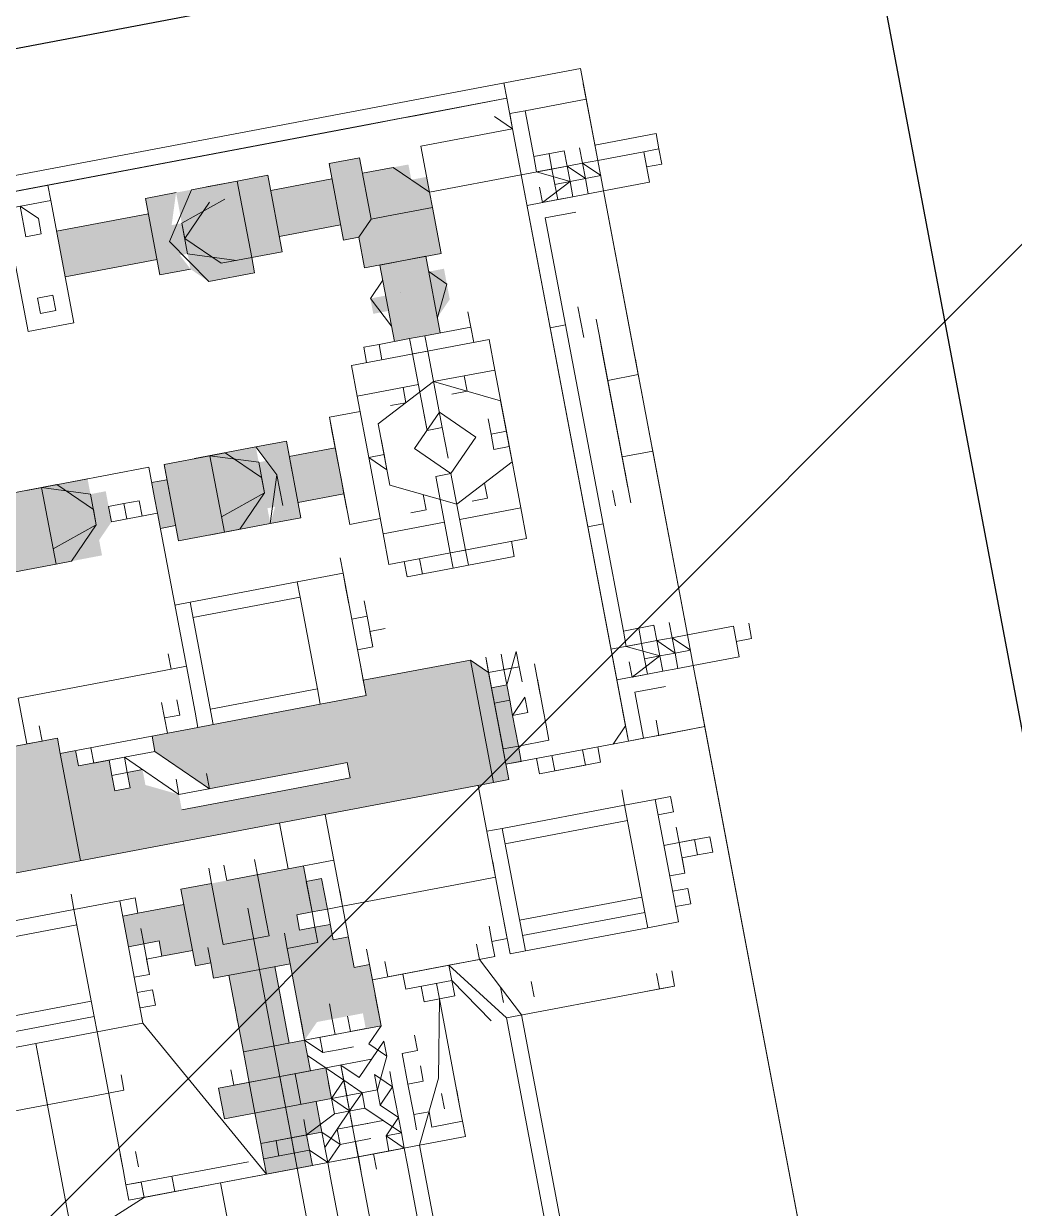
# Model space of a CAD drawing. Extents: x 407440 to 411585, y 6041728 to 6045069.
# Drawn here: x 408211.885 to 408215.538, y 6044206.887 to 6044211.252 of the extents above; entities that cross this region are included whole.
import ezdxf

# ---------------------------------------------------------------- set-up
doc = ezdxf.new("R2010")
doc.units = 0
doc.header["$LTSCALE"] = 5
doc.linetypes.add('foc-TIELINE', pattern=[1.875, 1.25, -0.625])
doc.layers.add('P-PROPOSED-EXISTING-H', color=59, linetype='Continuous')
doc.layers.add('T-TIE', color=201, linetype='foc-TIELINE')

# ---------------------------------------------------------------- blocks, each defined once
blk = doc.blocks.new('P-RIG-877')
at = {"layer": 'T-TIE', "linetype": 'ByBlock', "lineweight": 25}
blk.add_lwpolyline([(3.22609, -24.38507), (3.34089, -24.38507), (3.34089, -27.18637), (4.62673, -27.18637), (4.62673, -27.30118), (3.34089, -27.30118), (3.34089, -32.90377), (4.19047, -32.90377), (4.19047, -33.01858), (5.02856, -33.32856), (5.01708, -33.32856), (5.02856, -33.32856)], dxfattribs=at)
at = {"layer": 'T-TIE', "linetype": 'ByBlock', "lineweight": 18}
for points in [[(3.49014, -27.53079), (3.49014, -27.48487), (3.50162, -27.48487), (3.50162, -27.49635)], [(3.5131, -27.48487), (3.50162, -27.48487)], [(3.5131, -27.48487), (3.5131, -27.49635), (3.5131, -27.48487)], [(3.86901, -27.48487), (3.85753, -27.48487)], [(3.86901, -27.48487), (3.86901, -27.49635), (3.86901, -27.48487)], [(3.49014, -27.54227), (3.50162, -27.54227), (3.50162, -27.55375), (3.50162, -27.57671), (3.5131, -27.55375), (3.52458, -27.55375), (3.5131, -27.55375), (3.52458, -27.55375), (3.52458, -27.54227), (3.52458, -27.53079), (3.52458, -27.49635), (3.50162, -27.49635), (3.50162, -27.53079), (3.50162, -27.54227), (3.5131, -27.53079), (3.5131, -27.54227), (3.52458, -27.54227)], [(3.84604, -27.54227), (3.85753, -27.54227), (3.85753, -27.55375), (3.85753, -27.57671), (3.86901, -27.55375), (3.88049, -27.55375), (3.86901, -27.55375), (3.88049, -27.55375), (3.88049, -27.54227), (3.88049, -27.53079), (3.88049, -27.49635), (3.85753, -27.49635), (3.85753, -27.53079), (3.85753, -27.54227), (3.86901, -27.53079), (3.86901, -27.54227), (3.88049, -27.54227)], [(3.54755, -30.4469), (3.4557, -30.4469), (3.4557, -30.37801), (3.4557, -30.38949), (3.4557, -30.43542), (3.43274, -30.43542), (3.43274, -27.53079), (3.50162, -27.53079), (3.4557, -27.53079), (3.44422, -27.53079)], [(3.43274, -27.53079), (3.43274, -30.43542), (3.4557, -30.43542), (3.4557, -30.38949), (3.44422, -30.38949)], [(3.4557, -27.53079), (3.4557, -27.57671), (3.4557, -27.58819), (3.46718, -27.58819), (3.92641, -27.58819), (3.92641, -27.68004), (3.92641, -27.58819), (3.91493, -27.58819), (3.92641, -27.58819), (3.92641, -27.57671)], [(3.52458, -27.53079), (3.50162, -27.53079), (3.52458, -27.53079)], [(3.65087, -27.53079), (3.66235, -27.53079), (3.52458, -27.53079), (3.85753, -27.53079), (3.71976, -27.53079), (3.70828, -27.53079), (3.67383, -27.53079)], [(3.66235, -27.55375), (3.66235, -27.53079), (3.66235, -27.55375)], [(3.66235, -27.53079), (3.67383, -27.53079), (3.66235, -27.53079)], [(3.88049, -27.53079), (3.85753, -27.53079), (3.88049, -27.53079)], [(4.6497, -30.43542), (4.6497, -27.53079), (3.88049, -27.53079), (3.94937, -27.53079), (4.6497, -27.53079), (4.6497, -28.20815), (4.54637, -28.20815), (4.54637, -28.2426), (4.54637, -28.69034), (4.6497, -28.69034), (4.6497, -28.2426), (4.6497, -28.20815)], [(3.89197, -27.53079), (4.6497, -27.53079), (4.6497, -30.43542), (4.02974, -30.43542)], [(3.92641, -27.56523), (3.92641, -27.53079), (3.91493, -27.53079)], [(3.92641, -27.53079), (3.92641, -27.58819)], [(3.5131, -27.57671), (3.52458, -27.57671), (3.5131, -27.57671), (3.52458, -27.57671), (3.52458, -27.55375), (3.52458, -27.57671), (3.5131, -27.55375), (3.50162, -27.55375), (3.5131, -27.54227), (3.5131, -27.55375), (3.5131, -27.56523), (3.52458, -27.56523), (3.52458, -27.55375), (3.5131, -27.55375), (3.50162, -27.55375), (3.50162, -27.56523)], [(3.50162, -27.54227), (3.50162, -27.55375)], [(3.5131, -27.54227), (3.5131, -27.55375)], [(3.86901, -27.57671), (3.88049, -27.57671), (3.86901, -27.57671), (3.88049, -27.57671), (3.88049, -27.55375), (3.88049, -27.57671), (3.86901, -27.55375), (3.85753, -27.55375), (3.86901, -27.54227), (3.86901, -27.55375), (3.86901, -27.56523), (3.88049, -27.56523), (3.85753, -27.56523), (3.85753, -27.55375), (3.84604, -27.55375), (3.85753, -27.55375)], [(3.86901, -27.56523), (3.85753, -27.56523), (3.84604, -27.56523), (3.85753, -27.56523), (3.84604, -27.56523), (3.85753, -27.56523), (3.85753, -27.55375), (3.85753, -27.54227), (3.86901, -27.54227), (3.86901, -27.55375), (3.88049, -27.55375), (3.88049, -27.56523)], [(3.86901, -27.54227), (3.85753, -27.54227)], [(3.50162, -27.55375), (3.50162, -27.56523)], [(3.76568, -27.58819), (3.76568, -27.57671), (3.61643, -27.57671), (3.53606, -27.57671), (3.53606, -27.55375)], [(3.62791, -27.55375), (3.63939, -27.55375), (3.62791, -27.55375), (3.61643, -27.55375)], [(3.7542, -27.55375), (3.62791, -27.55375), (3.74272, -27.55375), (3.63939, -27.55375), (3.74272, -27.55375), (3.73124, -27.55375), (3.74272, -27.55375), (3.73124, -27.55375), (3.74272, -27.55375)], [(3.62791, -27.55375), (3.74272, -27.55375), (3.62791, -27.55375)], [(3.67383, -27.55375), (3.66235, -27.55375), (3.65087, -27.55375)], [(3.91493, -27.56523), (3.92641, -27.56523), (3.92641, -27.57671), (3.89197, -27.57671), (3.89197, -27.55375)], [(4.01826, -27.55375), (4.00677, -27.55375)], [(3.50162, -27.56523), (3.49014, -27.56523)], [(3.50162, -27.56523), (3.49014, -27.56523)], [(3.50162, -27.56523), (3.49014, -27.56523)], [(3.50162, -27.58819), (3.50162, -27.56523), (3.52458, -27.56523), (3.52458, -27.58819)], [(3.5131, -27.56523), (3.50162, -27.56523)], [(3.52458, -27.56523), (3.50162, -27.56523)], [(3.52458, -27.56523), (3.5131, -27.56523)], [(3.62791, -27.56523), (3.61643, -27.56523), (3.60495, -27.56523)], [(3.7542, -27.56523), (3.74272, -27.56523)], [(3.85753, -27.58819), (3.85753, -27.56523), (3.88049, -27.56523), (3.88049, -27.58819)], [(3.88049, -27.56523), (3.85753, -27.56523), (3.88049, -27.56523)], [(4.0527, -27.80633), (4.0527, -27.81781), (4.00677, -27.81781), (4.00677, -27.71448), (4.00677, -27.703), (4.0527, -27.703), (4.06418, -27.703), (4.06418, -27.69152), (4.06418, -27.59968), (4.0527, -27.59968), (3.97233, -27.59968), (3.97233, -27.57671), (3.97233, -27.56523)], [(4.06418, -27.59968), (4.06418, -27.57671), (3.97233, -27.57671), (3.97233, -27.56523), (3.98381, -27.56523), (3.98381, -27.57671), (3.98381, -27.56523), (3.98381, -27.57671)], [(4.01826, -27.56523), (4.02974, -27.56523), (4.02974, -27.57671), (4.02974, -27.56523), (4.00677, -27.56523), (4.00677, -27.57671), (4.00677, -27.56523), (3.99529, -27.56523)], [(4.04122, -27.56523), (4.04122, -27.57671), (4.04122, -27.56523), (4.0527, -27.56523)], [(4.0527, -27.56523), (4.0527, -27.57671), (4.0527, -27.56523)], [(3.50162, -27.57671), (3.49014, -27.57671), (3.50162, -27.57671), (3.49014, -27.57671), (3.4557, -27.57671)], [(3.61643, -27.57671), (3.61643, -27.58819)], [(3.85753, -27.57671), (3.84604, -27.57671), (3.85753, -27.57671), (3.84604, -27.57671), (3.76568, -27.57671)], [(3.44422, -30.36653), (3.44422, -30.37801), (3.44422, -27.58819), (3.43274, -27.58819)], [(3.46718, -30.36653), (3.44422, -30.36653), (3.44422, -27.69152), (3.44422, -27.66856), (3.44422, -27.65708), (3.44422, -27.58819), (3.46718, -27.58819), (3.4557, -27.59968)], [(3.90345, -27.58819), (3.91493, -27.58819), (3.46718, -27.58819), (3.46718, -27.65708), (3.50162, -27.65708), (3.5131, -27.65708), (3.5131, -27.69152), (3.5131, -27.703), (3.46718, -27.703), (3.46718, -27.72596), (3.52458, -27.72596), (3.52458, -27.71448), (3.54755, -27.71448), (3.54755, -27.65708), (3.5131, -27.65708)], [(3.50162, -27.65708), (3.50162, -27.58819), (3.50162, -27.65708)], [(3.92641, -27.59968), (3.91493, -27.58819)], [(4.1101, -27.58819), (4.09862, -27.58819)], [(4.06418, -27.69152), (3.97233, -27.69152), (3.97233, -27.59968), (3.96085, -27.59968)], [(3.97233, -27.703), (3.97233, -27.69152), (3.97233, -27.59968)], [(3.98381, -27.69152), (3.98381, -27.59968)], [(4.04122, -27.69152), (4.04122, -27.59968)], [(4.0527, -27.69152), (4.0527, -27.59968)], [(3.93789, -27.65708), (3.92641, -27.65708), (3.93789, -27.65708), (3.93789, -27.61116), (3.92641, -27.61116), (3.93789, -27.61116)], [(4.06418, -28.0589), (4.55785, -28.0589), (4.55785, -27.71448), (4.1101, -27.71448), (4.1101, -27.61116), (4.1101, -27.71448), (4.06418, -27.74892), (4.06418, -27.72596)], [(3.92641, -27.6456), (3.93789, -27.6456), (3.93789, -27.62264), (3.92641, -27.62264)], [(3.63939, -27.63412), (3.61643, -27.63412), (3.61643, -27.73744), (3.63939, -27.73744)], [(3.63939, -27.68004), (3.63939, -27.63412), (3.68531, -27.63412), (3.74272, -27.63412), (3.74272, -27.68004)], [(3.70828, -27.63412), (3.66235, -27.63412)], [(3.68531, -27.63412), (3.68531, -27.63412)], [(3.74272, -27.73744), (3.76568, -27.73744), (3.76568, -27.63412), (3.74272, -27.63412)], [(3.60495, -27.69152), (3.60495, -27.68004), (3.60495, -27.6456), (3.59347, -27.6456)], [(3.60495, -27.6456), (3.61643, -27.6456), (3.60495, -27.6456)], [(3.68531, -27.6456), (3.67383, -27.6456)], [(3.76568, -27.72596), (3.77716, -27.72596), (3.77716, -27.69152), (3.77716, -27.68004), (3.77716, -27.6456)], [(3.76568, -27.6456), (3.77716, -27.6456), (3.76568, -27.6456)], [(3.86901, -27.6456), (3.89197, -27.6456), (3.90345, -27.6456), (3.91493, -27.6456), (3.91493, -27.66856), (3.92641, -27.66856), (3.92641, -27.68004), (3.86901, -27.68004), (3.91493, -27.68004), (3.86901, -27.68004), (3.91493, -27.68004), (3.86901, -27.68004), (3.91493, -27.68004), (3.86901, -27.68004), (3.91493, -27.68004), (3.86901, -27.68004), (3.85753, -27.68004), (3.85753, -27.65708), (3.85753, -27.66856), (3.84604, -27.66856)], [(3.85753, -27.6456), (3.88049, -27.6456)], [(3.50162, -27.65708), (3.47866, -27.68004), (3.47866, -27.703)], [(3.65087, -27.65708), (3.63939, -27.65708)], [(3.65087, -27.65708), (3.65087, -27.66856), (3.65087, -27.65708)], [(3.73124, -27.65708), (3.71976, -27.65708)], [(3.73124, -27.65708), (3.73124, -27.66856), (3.73124, -27.65708)], [(3.86901, -27.65708), (3.85753, -27.65708), (3.84604, -27.65708), (3.86901, -27.66856), (3.86901, -27.68004), (3.85753, -27.68004), (3.86901, -27.68004), (3.85753, -27.68004), (3.86901, -27.68004), (3.85753, -27.68004), (3.86901, -27.68004), (3.84604, -27.68004), (3.85753, -27.68004), (3.86901, -27.68004)], [(3.60495, -27.703), (3.54755, -27.703), (3.54755, -27.66856), (3.60495, -27.66856)], [(3.57051, -27.66856), (3.57051, -27.66856)], [(3.57051, -27.66856), (3.57051, -27.66856)], [(3.57051, -27.66856), (3.57051, -27.66856)], [(3.57051, -27.66856), (3.57051, -27.66856)], [(3.85753, -27.66856), (3.86901, -27.66856), (3.88049, -27.66856), (3.88049, -27.68004)], [(3.88049, -27.66856), (3.89197, -27.66856), (3.88049, -27.66856)], [(3.89197, -27.66856), (3.90345, -27.66856), (3.91493, -27.66856), (3.91493, -27.68004), (3.90345, -27.68004), (3.91493, -27.68004), (3.90345, -27.68004), (3.91493, -27.68004), (3.90345, -27.68004), (3.91493, -27.68004), (3.90345, -27.68004), (3.91493, -27.68004)], [(3.91493, -27.66856), (3.90345, -27.66856)], [(3.91493, -27.66856), (3.90345, -27.66856)], [(3.61643, -27.72596), (3.60495, -27.72596), (3.60495, -27.71448), (3.60495, -27.69152), (3.61643, -27.69152), (3.61643, -27.68004), (3.60495, -27.68004)], [(3.76568, -27.68004), (3.76568, -27.69152), (3.76568, -27.68004)], [(3.76568, -27.69152), (3.77716, -27.69152), (3.77716, -27.68004), (3.76568, -27.68004)], [(3.57051, -27.69152), (3.57051, -27.69152)], [(3.57051, -27.69152), (3.57051, -27.69152)], [(3.74272, -27.69152), (3.74272, -27.73744), (3.68531, -27.73744), (3.63939, -27.73744), (3.63939, -27.69152)], [(3.67383, -27.69152), (3.66235, -27.69152)], [(3.84604, -27.69152), (3.84604, -27.77189), (3.85753, -27.77189), (3.76568, -27.77189), (3.77716, -27.77189), (3.78864, -27.77189), (3.77716, -27.77189)], [(3.93789, -27.69152), (3.93789, -28.47221)], [(4.09862, -27.69152), (4.08714, -27.69152)], [(3.52458, -27.71448), (3.5131, -27.703)], [(3.59347, -27.703), (3.57051, -27.71448), (3.55903, -27.703)], [(3.65087, -27.703), (3.63939, -27.703)], [(3.65087, -27.703), (3.65087, -27.71448), (3.65087, -27.703)], [(3.73124, -27.703), (3.71976, -27.703)], [(3.73124, -27.703), (3.73124, -27.71448), (3.73124, -27.703)], [(3.93789, -27.703), (4.00677, -27.703), (3.99529, -27.703)], [(4.04122, -27.703), (4.0527, -27.703), (4.0527, -27.71448), (4.06418, -27.71448), (4.06418, -27.80633), (4.0527, -27.80633), (4.09862, -27.80633), (4.09862, -27.86373), (4.04122, -27.86373), (4.02974, -27.86373), (4.02974, -27.84077), (4.01826, -27.84077), (4.00677, -27.84077), (4.01826, -27.84077), (4.01826, -27.82929), (4.01826, -27.84077), (4.01826, -27.85225), (4.00677, -27.85225), (4.00677, -27.84077), (3.97233, -27.84077)], [(4.1101, -28.0589), (4.06418, -28.0589), (4.55785, -28.0589), (4.56933, -28.0589), (4.56933, -27.71448), (4.55785, -27.71448), (4.55785, -27.703), (4.1101, -27.703), (4.06418, -27.72596), (4.0527, -27.72596)], [(3.60495, -27.71448), (3.61643, -27.71448)], [(3.76568, -27.71448), (3.77716, -27.71448)], [(4.09862, -27.71448), (4.08714, -27.71448)], [(4.1101, -27.71448), (4.1101, -27.71448)], [(3.47866, -27.72596), (3.47866, -27.77189)], [(3.5131, -27.72596), (3.5131, -27.77189)], [(3.68531, -27.72596), (3.67383, -27.72596)], [(4.1101, -27.72596), (4.07566, -27.74892), (4.07566, -27.78337), (4.06418, -27.78337)], [(3.70828, -27.79485), (3.70828, -27.76041), (3.6968, -27.76041), (3.68531, -27.76041), (3.66235, -27.76041), (3.65087, -27.76041), (3.73124, -27.76041), (3.73124, -27.73744)], [(3.66235, -27.76041), (3.65087, -27.76041), (3.65087, -27.73744)], [(3.8116, -27.74892), (3.8116, -27.76041), (3.8116, -27.74892)], [(4.06418, -27.74892), (4.07566, -27.74892), (4.06418, -27.74892), (4.06418, -27.79485), (4.0527, -27.79485)], [(4.16751, -27.79485), (4.16751, -27.78337), (4.17899, -27.78337), (4.17899, -27.76041), (4.19047, -27.76041), (4.17899, -27.76041), (4.16751, -27.76041), (4.08714, -27.76041), (4.07566, -27.76041), (4.08714, -27.76041), (4.08714, -27.74892), (4.07566, -27.74892)], [(3.70828, -27.76041), (3.71976, -27.76041), (3.70828, -27.76041), (3.6968, -27.76041), (3.68531, -27.76041), (3.67383, -27.76041), (3.67383, -27.79485)], [(3.80012, -27.76041), (3.82308, -27.76041), (3.80012, -27.76041)], [(4.07566, -27.77189), (4.08714, -27.77189), (4.08714, -27.76041), (4.14454, -27.77189), (4.19047, -27.79485), (4.19047, -27.76041)], [(4.08714, -27.76041), (4.16751, -27.76041), (4.08714, -27.76041)], [(4.16751, -27.76041), (4.15602, -27.76041)], [(4.16751, -27.76041), (4.15602, -27.76041)], [(4.16751, -27.76041), (4.15602, -27.76041)], [(4.16751, -27.76041), (4.17899, -27.76041)], [(4.19047, -27.76041), (4.17899, -27.76041), (4.19047, -27.76041)], [(3.8116, -27.89817), (3.84604, -27.89817), (3.85753, -27.89817), (3.85753, -27.88669), (3.85753, -27.80633), (3.84604, -27.80633), (3.77716, -27.80633), (3.76568, -27.80633), (3.76568, -27.77189), (3.7542, -27.77189)], [(3.84604, -27.77189), (3.83456, -27.77189), (3.84604, -27.77189), (3.85753, -27.77189), (3.85753, -27.80633), (3.85753, -27.88669), (3.76568, -27.88669), (3.76568, -27.80633)], [(4.16751, -27.77189), (4.15602, -27.77189)], [(4.17899, -27.79485), (4.16751, -27.79485), (4.14454, -27.79485), (4.12158, -27.79485), (4.12158, -27.78337), (4.1101, -27.78337)], [(4.14454, -27.78337), (4.13306, -27.78337)], [(4.14454, -27.79485), (4.14454, -27.78337), (4.14454, -27.79485)], [(3.46718, -27.81781), (3.46718, -27.79485), (3.46718, -27.82929), (3.50162, -27.85225), (3.53606, -27.82929), (3.53606, -27.79485), (3.52458, -27.79485), (3.52458, -27.81781), (3.50162, -27.84077)], [(3.68531, -27.79485), (3.66235, -27.79485), (3.66235, -27.81781), (3.66235, -27.79485), (3.71976, -27.79485), (3.66235, -27.79485), (3.71976, -27.79485), (3.71976, -27.81781)], [(3.88049, -27.9441), (3.88049, -27.95558), (3.86901, -27.95558), (3.90345, -27.92114), (3.90345, -27.81781), (3.90345, -27.80633), (3.90345, -27.79485)], [(3.91493, -27.92114), (3.91493, -27.81781), (3.91493, -27.80633), (3.91493, -27.79485), (3.90345, -27.79485), (3.91493, -27.79485)], [(4.53489, -27.9441), (4.19047, -27.9441), (4.19047, -27.79485), (4.52341, -27.79485), (4.52341, -27.85225), (4.52341, -27.81781), (4.53489, -27.81781), (4.58081, -27.80633)], [(3.47866, -27.80633), (3.49014, -27.84077), (3.5131, -27.84077), (3.52458, -27.80633)], [(3.66235, -27.86373), (3.66235, -27.81781), (3.68531, -27.80633), (3.70828, -27.80633)], [(3.71976, -27.86373), (3.71976, -27.81781), (3.68531, -27.80633)], [(3.77716, -27.88669), (3.77716, -27.80633), (3.77716, -27.88669)], [(3.84604, -27.88669), (3.84604, -27.80633)], [(4.07566, -27.80633), (4.08714, -27.80633), (4.09862, -27.80633), (4.09862, -27.86373), (4.09862, -27.84077), (4.09862, -27.81781)], [(4.1101, -27.81781), (4.09862, -27.80633), (4.1101, -27.81781)], [(4.1101, -27.81781), (4.09862, -27.80633), (4.1101, -27.81781)], [(4.15602, -27.82929), (4.14454, -27.82929), (4.13306, -27.84077), (4.14454, -27.85225), (4.13306, -27.85225), (4.14454, -27.85225), (4.12158, -27.85225), (4.12158, -27.93262), (4.14454, -27.93262), (4.14454, -27.85225), (4.14454, -27.81781), (4.12158, -27.80633), (4.1101, -27.80633), (4.13306, -27.82929), (4.12158, -27.84077), (4.13306, -27.84077), (4.14454, -27.84077), (4.13306, -27.84077), (4.1101, -27.86373), (4.12158, -27.86373), (4.12158, -27.92114), (4.1101, -27.92114)], [(4.15602, -27.81781), (4.14454, -27.80633), (4.13306, -27.81781), (4.15602, -27.81781), (4.16751, -27.80633), (4.15602, -27.80633), (4.14454, -27.80633), (4.13306, -27.80633)], [(4.16751, -27.87521), (4.15602, -27.85225), (4.14454, -27.85225), (4.15602, -27.85225), (4.15602, -27.82929), (4.17899, -27.80633), (4.19047, -27.80633), (4.20195, -27.80633)], [(4.17899, -27.80633), (4.19047, -27.80633), (4.19047, -27.81781), (4.17899, -27.81781), (4.19047, -27.80633), (4.20195, -27.80633), (4.25935, -27.80633)], [(4.20195, -27.86373), (4.19047, -27.86373), (4.19047, -27.80633)], [(3.47866, -27.81781), (3.50162, -27.84077), (3.49014, -27.84077)], [(3.68531, -27.88669), (3.66235, -27.88669), (3.66235, -27.85225), (3.66235, -27.84077), (3.68531, -27.81781), (3.6968, -27.81781), (3.71976, -27.84077), (3.71976, -27.85225), (3.66235, -27.85225), (3.67383, -27.81781), (3.6968, -27.81781), (3.70828, -27.85225)], [(3.97233, -27.81781), (3.97233, -27.85225), (3.93789, -27.85225)], [(3.93789, -27.81781), (4.00677, -27.81781), (4.00677, -27.82929), (3.99529, -27.82929)], [(4.02974, -27.82929), (4.02974, -27.81781), (4.02974, -27.82929), (4.00677, -27.82929), (4.00677, -27.81781), (3.99529, -27.81781), (4.00677, -27.81781)], [(4.12158, -27.85225), (4.12158, -27.81781)], [(4.19047, -27.81781), (4.19047, -27.84077), (4.19047, -27.86373), (4.17899, -27.87521), (4.16751, -27.87521), (4.16751, -27.90966), (4.17899, -27.90966)], [(4.16751, -27.81781), (4.16751, -27.85225), (4.17899, -27.85225), (4.17899, -27.84077), (4.17899, -27.82929)], [(3.98381, -27.82929), (4.00677, -27.82929), (4.00677, -27.84077), (3.98381, -27.84077), (4.00677, -27.84077)], [(3.98381, -27.84077), (3.98381, -27.82929), (3.98381, -27.84077)], [(4.09862, -27.82929), (4.08714, -27.82929)], [(4.1101, -27.82929), (4.1101, -27.84077), (4.1101, -27.85225), (4.09862, -27.85225)], [(4.1101, -27.82929), (4.1101, -27.82929)], [(4.59229, -27.84077), (4.12158, -27.84077), (4.16751, -27.84077), (4.16751, -27.82929)], [(4.19047, -27.82929), (4.20195, -27.82929)], [(3.46718, -27.84077), (3.46718, -27.86373), (3.52458, -27.86373), (3.52458, -27.84077)], [(4.08714, -27.84077), (4.09862, -27.84077), (4.08714, -27.84077), (4.07566, -27.84077)], [(4.14454, -27.84077), (4.13306, -27.84077), (4.1101, -27.86373), (4.09862, -27.86373), (4.08714, -27.86373)], [(4.17899, -27.86373), (4.19047, -27.86373), (4.17899, -27.86373), (4.15602, -27.84077)], [(4.19047, -27.84077), (4.20195, -27.84077), (4.19047, -27.84077), (4.17899, -27.84077)], [(3.66235, -27.85225), (3.66235, -27.88669), (3.71976, -27.88669), (3.71976, -27.85225)], [(3.96085, -27.89817), (3.97233, -27.89817), (3.97233, -27.85225)], [(4.04122, -27.90966), (4.09862, -27.90966), (4.09862, -27.86373), (4.12158, -27.86373), (4.1101, -27.86373), (4.09862, -27.86373), (4.1101, -27.85225)], [(4.16751, -27.86373), (4.17899, -27.86373), (4.19047, -27.86373), (4.17899, -27.85225), (4.16751, -27.86373), (4.17899, -27.86373), (4.19047, -27.86373), (4.20195, -27.86373), (4.25935, -27.86373)], [(3.47866, -27.93262), (3.47866, -27.86373)], [(3.5131, -27.93262), (3.5131, -27.86373)], [(4.02974, -27.86373), (4.01826, -27.86373)], [(4.09862, -27.86373), (4.08714, -27.86373), (4.07566, -27.86373)], [(4.14454, -27.86373), (4.16751, -27.86373), (4.16751, -27.90966), (4.14454, -27.90966), (4.12158, -27.90966), (4.09862, -27.90966)], [(4.1101, -27.86373), (4.1101, -27.86373)], [(3.96085, -27.87521), (3.97233, -27.87521), (4.00677, -27.87521), (4.01826, -27.87521), (4.01826, -27.90966), (4.00677, -27.90966), (3.97233, -27.90966), (3.97233, -27.93262), (4.02974, -27.93262), (4.02974, -27.92114), (4.04122, -27.92114)], [(4.01826, -27.87521), (4.00677, -27.87521)], [(4.04122, -27.87521), (4.09862, -27.87521)], [(4.07566, -27.87521), (4.06418, -27.87521)], [(4.14454, -27.87521), (4.12158, -27.87521)], [(4.16751, -27.90966), (4.16751, -27.87521), (4.15602, -27.87521)], [(4.17899, -27.87521), (4.17899, -27.87521)], [(3.66235, -27.88669), (3.71976, -27.88669), (3.66235, -27.88669)], [(3.67383, -27.89817), (3.67383, -27.88669)], [(3.70828, -27.89817), (3.70828, -27.88669)], [(3.76568, -27.89817), (3.76568, -27.88669)], [(4.15602, -27.88669), (3.99529, -27.88669)], [(4.59229, -27.88669), (4.12158, -27.88669)], [(4.16751, -27.88669), (4.17899, -27.88669)], [(3.8116, -27.90966), (3.8116, -27.89817), (3.6968, -27.89817), (3.68531, -27.89817), (3.66235, -27.89817), (3.66235, -27.95558)], [(3.6968, -27.89817), (3.6968, -27.93262), (3.68531, -27.93262)], [(3.85753, -27.89817), (3.85753, -28.0015), (3.84604, -28.0015), (3.84604, -28.34592), (3.85753, -28.34592), (3.85753, -28.39185), (3.84604, -28.39185), (3.84604, -28.47221)], [(3.85753, -27.99002), (3.86901, -27.99002), (3.86901, -27.95558), (3.88049, -27.95558), (3.88049, -27.96706), (3.86901, -27.96706), (3.88049, -27.96706), (3.89197, -27.96706), (3.89197, -27.95558), (3.88049, -27.95558), (3.86901, -27.95558), (3.86901, -27.93262), (3.90345, -27.89817), (3.89197, -27.89817)], [(4.16751, -27.89817), (4.17899, -27.89817)], [(3.6968, -27.92114), (3.68531, -27.92114), (3.68531, -27.90966), (3.6968, -27.90966)], [(3.84604, -28.01298), (3.84604, -28.02446), (3.8116, -28.02446), (3.8116, -27.90966), (3.80012, -27.90966)], [(3.85753, -27.92114), (3.84604, -27.92114), (3.83456, -27.92114), (3.84604, -27.92114), (3.84604, -27.90966), (3.83456, -27.90966)], [(3.96085, -27.90966), (3.97233, -27.90966), (3.97233, -27.93262)], [(4.07566, -27.90966), (4.06418, -27.90966)], [(4.17899, -27.92114), (4.17899, -28.01298), (4.19047, -28.01298), (4.19047, -27.90966), (4.06418, -27.97854)], [(3.6968, -27.93262), (3.68531, -27.93262), (3.68531, -27.92114)], [(3.89197, -27.92114), (3.90345, -27.92114), (3.86901, -27.95558), (3.86901, -27.97854), (3.85753, -27.97854)], [(3.91493, -27.92114), (3.91493, -27.92114)], [(4.02974, -27.92114), (4.01826, -27.92114)], [(3.4557, -27.96706), (3.4557, -27.93262), (3.54755, -27.93262), (3.54755, -27.96706), (3.4557, -27.96706), (3.44422, -27.96706), (3.44422, -27.93262), (3.4557, -27.93262)], [(3.54755, -27.93262), (3.54755, -27.96706)], [(3.86901, -27.93262), (3.85753, -27.93262)], [(3.98381, -27.96706), (3.98381, -27.93262)], [(4.01826, -27.93262), (4.01826, -27.95558), (4.00677, -27.95558)], [(3.66235, -27.99002), (3.66235, -27.9441)], [(3.70828, -27.97854), (3.6968, -27.9441), (3.67383, -27.9441), (3.66235, -27.97854), (3.66235, -27.96706), (3.68531, -27.9441), (3.6968, -27.9441), (3.71976, -27.96706), (3.71976, -27.97854), (3.66235, -27.97854), (3.66235, -28.01298)], [(4.19047, -27.9441), (4.19047, -28.0015), (4.21343, -28.0589), (4.21343, -28.12779)], [(3.88049, -27.96706), (3.86901, -27.96706)], [(4.17899, -28.01298), (4.17899, -28.0015), (4.17899, -28.01298), (4.19047, -28.01298), (4.17899, -28.01298), (4.16751, -28.01298), (4.06418, -28.01298), (4.16751, -28.01298), (4.06418, -28.01298), (4.06418, -27.97854), (3.97233, -27.97854), (3.97233, -27.96706), (3.98381, -27.96706), (3.98381, -27.97854), (3.98381, -27.96706), (3.98381, -27.97854)], [(4.04122, -28.10483), (4.0527, -28.10483), (4.06418, -28.10483), (4.06418, -28.09335), (4.06418, -28.01298), (4.0527, -28.01298), (3.97233, -28.01298), (3.97233, -27.97854), (3.97233, -27.96706)], [(4.01826, -27.96706), (4.02974, -27.96706), (4.02974, -27.97854), (4.02974, -27.96706), (4.00677, -27.96706), (4.00677, -27.97854), (4.00677, -27.96706), (3.99529, -27.96706)], [(4.04122, -27.96706), (4.04122, -27.97854), (4.04122, -27.96706), (4.0527, -27.96706)], [(4.0527, -27.96706), (4.0527, -27.97854), (4.0527, -27.96706)], [(3.66235, -28.0589), (3.65087, -28.0589), (3.65087, -28.11631), (3.67383, -28.11631), (3.67383, -28.07039), (3.66235, -28.0589), (3.66235, -28.04742), (3.67383, -28.04742), (3.67383, -28.02446), (3.66235, -28.02446), (3.66235, -28.01298), (3.71976, -28.01298), (3.71976, -27.97854)], [(4.19047, -27.97854), (4.17899, -27.97854)], [(4.19047, -27.97854), (4.19047, -28.0015), (4.19047, -27.97854)], [(3.85753, -28.0015), (3.93789, -28.0015)], [(4.1101, -28.0015), (4.1101, -28.01298), (4.1101, -28.0015), (4.09862, -28.0015)], [(4.16751, -28.0015), (4.15602, -28.0015)], [(4.06418, -28.09335), (3.97233, -28.09335), (3.97233, -28.01298), (3.96085, -28.01298)], [(3.97233, -28.10483), (3.97233, -28.09335), (3.97233, -28.01298)], [(3.98381, -28.09335), (3.98381, -28.01298)], [(4.04122, -28.09335), (4.04122, -28.01298)], [(4.0527, -28.09335), (4.0527, -28.01298)], [(4.1101, -28.01298), (4.1101, -28.02446), (4.1101, -28.01298)], [(4.16751, -28.01298), (4.15602, -28.01298)], [(4.17899, -28.01298), (4.19047, -28.01298), (4.17899, -28.01298)]]:
    blk.add_lwpolyline(points, dxfattribs=at)
for points in [[(3.70828, -27.53079), (3.71976, -27.53079), (3.71976, -27.55375), (3.70828, -27.55375), (3.71976, -27.55375), (3.71976, -27.53079)], [(3.50162, -27.54227), (3.5131, -27.54227)], [(4.01826, -27.56523), (4.01826, -27.55375), (4.00677, -27.55375), (4.00677, -27.56523), (4.00677, -27.54227), (4.01826, -27.54227), (4.01826, -27.55375)], [(3.49014, -27.55375), (3.50162, -27.55375)], [(3.49014, -27.55375), (3.50162, -27.55375), (3.50162, -27.57671), (3.49014, -27.57671)], [(3.84604, -27.55375), (3.85753, -27.55375), (3.85753, -27.57671), (3.84604, -27.57671)], [(3.49014, -27.56523), (3.50162, -27.56523)], [(3.52458, -27.56523), (3.5131, -27.56523), (3.50162, -27.56523)], [(3.74272, -27.56523), (3.7542, -27.56523)], [(4.1101, -27.59968), (4.1101, -27.61116), (4.1101, -27.58819)], [(4.09862, -27.59968), (4.1101, -27.59968)], [(3.73124, -27.68004), (3.70828, -27.63412), (3.66235, -27.63412), (3.63939, -27.68004), (3.66235, -27.72596), (3.70828, -27.72596)], [(3.6968, -27.63412), (3.68531, -27.63412), (3.68531, -27.6456), (3.6968, -27.6456)], [(3.55903, -27.66856), (3.57051, -27.65708), (3.59347, -27.66856), (3.57051, -27.65708)], [(3.66235, -27.68004), (3.68531, -27.703), (3.70828, -27.68004), (3.68531, -27.65708)], [(3.88049, -27.65708), (3.89197, -27.66856), (3.89197, -27.65708)], [(3.90345, -27.66856), (3.91493, -27.66856)], [(3.67383, -27.68004), (3.61643, -27.68004), (3.61643, -27.69152), (3.67383, -27.69152)], [(3.67383, -27.68004), (3.6968, -27.68004)], [(3.76568, -27.68004), (3.77716, -27.68004), (3.76568, -27.68004), (3.70828, -27.68004), (3.70828, -27.69152), (3.76568, -27.69152), (3.77716, -27.69152), (3.76568, -27.69152)], [(3.93789, -27.69152), (3.93789, -27.68004), (3.85753, -27.68004), (3.84604, -27.69152)], [(4.04122, -27.71448), (4.0527, -27.71448)], [(3.68531, -27.73744), (3.6968, -27.72596), (3.68531, -27.72596)], [(3.80012, -27.76041), (3.80012, -27.77189), (3.80012, -27.76041), (3.78864, -27.76041)], [(3.82308, -27.76041), (3.82308, -27.77189), (3.82308, -27.76041), (3.8116, -27.76041)], [(4.15602, -27.76041), (4.16751, -27.76041)], [(4.17899, -27.76041), (4.16751, -27.76041)], [(4.17899, -27.77189), (4.17899, -27.76041)], [(3.52458, -27.77189), (3.52458, -27.79485), (3.46718, -27.79485), (3.46718, -27.77189)], [(4.04122, -27.80633), (4.0527, -27.80633)], [(4.1101, -27.81781), (4.12158, -27.80633)], [(4.16751, -27.80633), (4.17899, -27.81781), (4.17899, -27.80633)], [(4.00677, -27.84077), (4.00677, -27.82929)], [(4.15602, -27.84077), (4.14454, -27.82929), (4.13306, -27.84077), (4.14454, -27.85225)], [(4.04122, -27.92114), (4.04122, -27.86373)], [(4.17899, -27.87521), (4.19047, -27.87521), (4.19047, -27.90966), (4.17899, -27.90966)], [(3.47866, -27.9441), (3.46718, -27.9441), (3.4557, -27.95558), (3.47866, -27.95558)], [(3.53606, -27.9441), (3.52458, -27.9441), (3.52458, -27.95558), (3.53606, -27.95558)], [(4.01826, -27.96706), (4.01826, -27.95558), (4.00677, -27.95558), (4.00677, -27.96706), (4.00677, -27.95558), (4.01826, -27.95558)], [(4.17899, -28.0015), (4.19047, -28.0015)], [(3.83456, -28.01298), (3.84604, -28.01298)], [(4.1101, -28.11631), (4.1101, -28.02446)]]:
    blk.add_lwpolyline(points, close=True, dxfattribs=at)
at = {"layer": 'T-TIE', "linetype": 'ByBlock', "lineweight": 18, "transparency": 33554559}
for points in [[(3.49014, -27.703), (3.50162, -27.65708), (3.50162, -27.703)], [(3.49014, -27.703), (3.49014, -27.65708), (3.50162, -27.65708)], [(3.50162, -27.703), (3.5131, -27.65708), (3.5131, -27.703)], [(3.50162, -27.703), (3.50162, -27.65708), (3.5131, -27.65708)], [(3.5131, -27.703), (3.52458, -27.65708), (3.52458, -27.71448)], [(3.5131, -27.703), (3.5131, -27.65708), (3.52458, -27.65708)], [(3.52458, -27.71448), (3.54755, -27.65708), (3.54755, -27.71448)], [(3.52458, -27.71448), (3.52458, -27.65708), (3.54755, -27.65708)], [(3.55903, -27.66856), (3.57051, -27.65708), (3.57051, -27.66856)], [(3.55903, -27.66856), (3.55903, -27.65708), (3.57051, -27.65708)], [(3.57051, -27.66856), (3.58199, -27.65708), (3.58199, -27.66856)], [(3.57051, -27.66856), (3.57051, -27.65708), (3.58199, -27.65708)], [(3.58199, -27.66856), (3.58199, -27.65708), (3.59347, -27.66856)], [(3.47866, -27.703), (3.49014, -27.66856), (3.49014, -27.703)], [(3.47866, -27.703), (3.47866, -27.66856), (3.49014, -27.66856)], [(3.54755, -27.703), (3.60495, -27.66856), (3.60495, -27.703)], [(3.54755, -27.703), (3.54755, -27.66856), (3.60495, -27.66856)], [(3.86901, -27.68004), (3.88049, -27.66856), (3.88049, -27.68004)], [(3.86901, -27.68004), (3.86901, -27.66856), (3.88049, -27.66856)], [(3.88049, -27.68004), (3.89197, -27.66856), (3.89197, -27.68004)], [(3.88049, -27.68004), (3.88049, -27.66856), (3.89197, -27.66856)], [(3.89197, -27.68004), (3.90345, -27.66856), (3.90345, -27.68004)], [(3.89197, -27.68004), (3.89197, -27.66856), (3.90345, -27.66856)], [(3.90345, -27.68004), (3.91493, -27.66856), (3.91493, -27.68004)], [(3.90345, -27.68004), (3.90345, -27.66856), (3.91493, -27.66856)], [(3.91493, -27.68004), (3.92641, -27.66856), (3.92641, -27.68004)], [(3.91493, -27.68004), (3.91493, -27.66856), (3.92641, -27.66856)], [(3.84604, -27.69152), (3.85753, -27.68004), (3.85753, -27.69152)], [(3.85753, -27.69152), (3.89197, -27.68004), (3.89197, -27.69152)], [(3.85753, -27.69152), (3.85753, -27.68004), (3.89197, -27.68004)], [(3.89197, -27.69152), (3.91493, -27.68004), (3.91493, -27.69152)], [(3.89197, -27.69152), (3.89197, -27.68004), (3.91493, -27.68004)], [(3.91493, -27.69152), (3.93789, -27.68004), (3.93789, -27.69152)], [(3.91493, -27.69152), (3.91493, -27.68004), (3.93789, -27.68004)], [(3.84604, -27.77189), (3.85753, -27.69152), (3.85753, -27.77189)], [(3.84604, -27.77189), (3.84604, -27.69152), (3.85753, -27.69152)], [(3.85753, -27.93262), (3.86901, -27.69152), (3.86901, -27.93262)], [(3.85753, -27.93262), (3.85753, -27.69152), (3.86901, -27.69152)], [(3.86901, -27.93262), (3.90345, -27.69152), (3.90345, -27.89817)], [(3.86901, -27.93262), (3.86901, -27.69152), (3.90345, -27.69152)], [(3.90345, -27.79485), (3.91493, -27.69152), (3.91493, -27.79485)], [(3.90345, -27.79485), (3.90345, -27.69152), (3.91493, -27.69152)], [(3.91493, -28.0015), (3.93789, -27.69152), (3.93789, -28.0015)], [(3.91493, -28.0015), (3.91493, -27.69152), (3.93789, -27.69152)], [(3.46718, -27.72596), (3.47866, -27.703), (3.47866, -27.72596)], [(3.46718, -27.72596), (3.46718, -27.703), (3.47866, -27.703)], [(3.47866, -27.72596), (3.50162, -27.703), (3.50162, -27.72596)], [(3.47866, -27.72596), (3.47866, -27.703), (3.50162, -27.703)], [(3.50162, -27.72596), (3.5131, -27.703), (3.5131, -27.72596)], [(3.50162, -27.72596), (3.50162, -27.703), (3.5131, -27.703)], [(3.5131, -27.72596), (3.5131, -27.703), (3.52458, -27.71448)], [(3.57051, -27.71448), (3.58199, -27.703), (3.58199, -27.71448)], [(3.57051, -27.71448), (3.57051, -27.703), (3.58199, -27.703)], [(3.5131, -27.72596), (3.52458, -27.71448), (3.52458, -27.72596)], [(3.47866, -27.77189), (3.49014, -27.72596), (3.49014, -27.77189)], [(3.47866, -27.77189), (3.47866, -27.72596), (3.49014, -27.72596)], [(3.49014, -27.77189), (3.50162, -27.72596), (3.50162, -27.77189)], [(3.49014, -27.77189), (3.49014, -27.72596), (3.50162, -27.72596)], [(3.50162, -27.77189), (3.5131, -27.72596), (3.5131, -27.77189)], [(3.50162, -27.77189), (3.50162, -27.72596), (3.5131, -27.72596)], [(3.67383, -27.79485), (3.68531, -27.76041), (3.68531, -27.79485)], [(3.67383, -27.79485), (3.67383, -27.76041), (3.68531, -27.76041)], [(3.68531, -27.79485), (3.6968, -27.76041), (3.6968, -27.79485)], [(3.68531, -27.79485), (3.68531, -27.76041), (3.6968, -27.76041)], [(3.6968, -27.79485), (3.70828, -27.76041), (3.70828, -27.79485)], [(3.6968, -27.79485), (3.6968, -27.76041), (3.70828, -27.76041)], [(3.46718, -27.79485), (3.47866, -27.77189), (3.47866, -27.79485)], [(3.46718, -27.79485), (3.46718, -27.77189), (3.47866, -27.77189)], [(3.47866, -27.79485), (3.49014, -27.77189), (3.49014, -27.79485)], [(3.47866, -27.79485), (3.47866, -27.77189), (3.49014, -27.77189)], [(3.49014, -27.79485), (3.50162, -27.77189), (3.50162, -27.79485)], [(3.49014, -27.79485), (3.49014, -27.77189), (3.50162, -27.77189)], [(3.50162, -27.79485), (3.5131, -27.77189), (3.5131, -27.79485)], [(3.50162, -27.79485), (3.50162, -27.77189), (3.5131, -27.77189)], [(3.5131, -27.79485), (3.52458, -27.77189), (3.52458, -27.79485)], [(3.5131, -27.79485), (3.5131, -27.77189), (3.52458, -27.77189)], [(3.46718, -27.81781), (3.47866, -27.79485), (3.47866, -27.81781)], [(3.46718, -27.81781), (3.46718, -27.79485), (3.47866, -27.79485)], [(3.47866, -27.84077), (3.49014, -27.79485), (3.49014, -27.84077)], [(3.47866, -27.84077), (3.47866, -27.79485), (3.49014, -27.79485)], [(3.49014, -27.84077), (3.50162, -27.79485), (3.50162, -27.84077)], [(3.49014, -27.84077), (3.49014, -27.79485), (3.50162, -27.79485)], [(3.50162, -27.84077), (3.5131, -27.79485), (3.5131, -27.84077)], [(3.50162, -27.84077), (3.50162, -27.79485), (3.5131, -27.79485)], [(3.5131, -27.84077), (3.52458, -27.79485), (3.52458, -27.82929)], [(3.5131, -27.84077), (3.5131, -27.79485), (3.52458, -27.79485)], [(3.52458, -27.84077), (3.53606, -27.79485), (3.53606, -27.82929)], [(3.52458, -27.84077), (3.52458, -27.79485), (3.53606, -27.79485)], [(3.66235, -27.81781), (3.68531, -27.79485), (3.68531, -27.80633)], [(3.66235, -27.81781), (3.66235, -27.79485), (3.68531, -27.79485)], [(3.68531, -27.80633), (3.6968, -27.79485), (3.6968, -27.80633)], [(3.68531, -27.80633), (3.68531, -27.79485), (3.6968, -27.79485)], [(3.6968, -27.80633), (3.71976, -27.79485), (3.71976, -27.81781)], [(3.6968, -27.80633), (3.6968, -27.79485), (3.71976, -27.79485)], [(3.67383, -27.81781), (3.68531, -27.80633), (3.68531, -27.81781)], [(3.67383, -27.81781), (3.67383, -27.80633), (3.68531, -27.80633)], [(3.68531, -27.81781), (3.6968, -27.80633), (3.6968, -27.81781)], [(3.68531, -27.81781), (3.68531, -27.80633), (3.6968, -27.80633)], [(3.6968, -27.81781), (3.70828, -27.80633), (3.70828, -27.81781)], [(3.6968, -27.81781), (3.6968, -27.80633), (3.70828, -27.80633)], [(4.0527, -27.86373), (4.08714, -27.80633), (4.08714, -27.86373)], [(4.0527, -27.86373), (4.0527, -27.80633), (4.08714, -27.80633)], [(4.08714, -27.81781), (4.09862, -27.80633), (4.09862, -27.81781)], [(4.08714, -27.81781), (4.08714, -27.80633), (4.09862, -27.80633)], [(3.46718, -27.82929), (3.47866, -27.81781), (3.47866, -27.82929)], [(3.46718, -27.82929), (3.46718, -27.81781), (3.47866, -27.81781)], [(3.46718, -27.84077), (3.46718, -27.81781), (3.47866, -27.82929)], [(3.66235, -27.82929), (3.66235, -27.81781), (3.67383, -27.81781)], [(3.66235, -27.82929), (3.67383, -27.81781), (3.67383, -27.82929)], [(3.67383, -27.85225), (3.68531, -27.81781), (3.68531, -27.85225)], [(3.67383, -27.85225), (3.67383, -27.81781), (3.68531, -27.81781)], [(3.68531, -27.85225), (3.6968, -27.81781), (3.6968, -27.85225)], [(3.68531, -27.85225), (3.68531, -27.81781), (3.6968, -27.81781)], [(3.6968, -27.85225), (3.70828, -27.81781), (3.70828, -27.85225)], [(3.6968, -27.85225), (3.6968, -27.81781), (3.70828, -27.81781)], [(3.70828, -27.82929), (3.71976, -27.81781), (3.71976, -27.82929)], [(3.70828, -27.82929), (3.70828, -27.81781), (3.71976, -27.81781)], [(4.02974, -27.86373), (4.04122, -27.81781), (4.04122, -27.86373)], [(4.02974, -27.86373), (4.02974, -27.81781), (4.04122, -27.81781)], [(4.04122, -27.86373), (4.0527, -27.81781), (4.0527, -27.86373)], [(4.04122, -27.86373), (4.04122, -27.81781), (4.0527, -27.81781)], [(3.46718, -27.84077), (3.47866, -27.82929), (3.47866, -27.84077)], [(3.5131, -27.84077), (3.52458, -27.82929), (3.52458, -27.84077)], [(3.66235, -27.85225), (3.67383, -27.82929), (3.67383, -27.85225)], [(3.66235, -27.85225), (3.66235, -27.82929), (3.67383, -27.82929)], [(3.70828, -27.85225), (3.71976, -27.82929), (3.71976, -27.85225)], [(3.70828, -27.85225), (3.70828, -27.82929), (3.71976, -27.82929)], [(3.98381, -27.84077), (4.00677, -27.82929), (4.00677, -27.84077)], [(3.98381, -27.84077), (3.98381, -27.82929), (4.00677, -27.82929)], [(4.01826, -27.84077), (4.02974, -27.82929), (4.02974, -27.84077)], [(4.01826, -27.84077), (4.01826, -27.82929), (4.02974, -27.82929)], [(3.46718, -27.86373), (3.46718, -27.84077), (3.50162, -27.85225)], [(3.49014, -27.85225), (3.50162, -27.84077), (3.50162, -27.85225)], [(3.49014, -27.85225), (3.49014, -27.84077), (3.50162, -27.84077)], [(3.50162, -27.85225), (3.5131, -27.84077), (3.5131, -27.85225)], [(3.50162, -27.85225), (3.50162, -27.84077), (3.5131, -27.84077)], [(3.50162, -27.86373), (3.52458, -27.84077), (3.52458, -27.86373)], [(3.50162, -27.86373), (3.50162, -27.85225), (3.52458, -27.84077)], [(3.97233, -27.87521), (4.00677, -27.84077), (4.00677, -27.87521)], [(3.97233, -27.87521), (3.97233, -27.84077), (4.00677, -27.84077)], [(4.01826, -27.88669), (4.02974, -27.84077), (4.02974, -27.88669)], [(4.01826, -27.88669), (4.01826, -27.84077), (4.02974, -27.84077)], [(3.46718, -27.86373), (3.50162, -27.85225), (3.50162, -27.86373)], [(3.66235, -27.88669), (3.68531, -27.85225), (3.68531, -27.88669)], [(3.66235, -27.88669), (3.66235, -27.85225), (3.68531, -27.85225)], [(3.68531, -27.88669), (3.6968, -27.85225), (3.6968, -27.88669)], [(3.68531, -27.88669), (3.68531, -27.85225), (3.6968, -27.85225)], [(3.6968, -27.88669), (3.71976, -27.85225), (3.71976, -27.88669)], [(3.6968, -27.88669), (3.6968, -27.85225), (3.71976, -27.85225)], [(4.00677, -27.87521), (4.01826, -27.85225), (4.01826, -27.87521)], [(4.00677, -27.87521), (4.00677, -27.85225), (4.01826, -27.85225)], [(4.08714, -27.86373), (4.08714, -27.85225), (4.09862, -27.86373)], [(4.12158, -27.87521), (4.14454, -27.85225), (4.14454, -27.87521)], [(4.12158, -27.87521), (4.12158, -27.85225), (4.14454, -27.85225)], [(3.47866, -27.93262), (3.5131, -27.86373), (3.5131, -27.93262)], [(3.47866, -27.93262), (3.47866, -27.86373), (3.5131, -27.86373)], [(4.02974, -27.88669), (4.04122, -27.86373), (4.04122, -27.88669)], [(4.02974, -27.88669), (4.02974, -27.86373), (4.04122, -27.86373)], [(4.09862, -27.88669), (4.12158, -27.86373), (4.12158, -27.88669)], [(4.09862, -27.88669), (4.09862, -27.86373), (4.12158, -27.86373)], [(4.14454, -27.88669), (4.15602, -27.86373), (4.15602, -27.88669)], [(4.14454, -27.88669), (4.14454, -27.86373), (4.15602, -27.86373)], [(4.15602, -27.88669), (4.16751, -27.86373), (4.16751, -27.88669)], [(4.15602, -27.88669), (4.15602, -27.86373), (4.16751, -27.86373)], [(3.97233, -27.90966), (3.98381, -27.87521), (3.98381, -27.90966)], [(3.97233, -27.90966), (3.97233, -27.87521), (3.98381, -27.87521)], [(3.98381, -27.90966), (4.00677, -27.87521), (4.00677, -27.90966)], [(3.98381, -27.90966), (3.98381, -27.87521), (4.00677, -27.87521)], [(4.00677, -27.90966), (4.01826, -27.87521), (4.01826, -27.90966)], [(4.00677, -27.90966), (4.00677, -27.87521), (4.01826, -27.87521)], [(4.04122, -27.88669), (4.09862, -27.87521), (4.09862, -27.88669)], [(4.04122, -27.88669), (4.04122, -27.87521), (4.09862, -27.87521)], [(4.12158, -27.88669), (4.14454, -27.87521), (4.14454, -27.88669)], [(4.12158, -27.88669), (4.12158, -27.87521), (4.14454, -27.87521)], [(4.16751, -27.88669), (4.17899, -27.87521), (4.17899, -27.88669)], [(4.16751, -27.88669), (4.16751, -27.87521), (4.17899, -27.87521)], [(4.17899, -27.88669), (4.19047, -27.87521), (4.19047, -27.88669)], [(4.17899, -27.88669), (4.17899, -27.87521), (4.19047, -27.87521)], [(3.67383, -27.89817), (3.68531, -27.88669), (3.68531, -27.89817)], [(3.67383, -27.89817), (3.67383, -27.88669), (3.68531, -27.88669)], [(3.68531, -27.89817), (3.6968, -27.88669), (3.6968, -27.89817)], [(3.68531, -27.89817), (3.68531, -27.88669), (3.6968, -27.88669)], [(3.6968, -27.89817), (3.70828, -27.88669), (3.70828, -27.89817)], [(3.6968, -27.89817), (3.6968, -27.88669), (3.70828, -27.88669)], [(4.01826, -27.93262), (4.02974, -27.88669), (4.02974, -27.93262)], [(4.01826, -27.93262), (4.01826, -27.88669), (4.02974, -27.88669)], [(4.02974, -27.92114), (4.04122, -27.88669), (4.04122, -27.92114)], [(4.02974, -27.92114), (4.02974, -27.88669), (4.04122, -27.88669)], [(4.04122, -27.90966), (4.09862, -27.88669), (4.09862, -27.90966)], [(4.04122, -27.90966), (4.04122, -27.88669), (4.09862, -27.88669)], [(4.09862, -27.90966), (4.12158, -27.88669), (4.12158, -27.90966)], [(4.09862, -27.90966), (4.09862, -27.88669), (4.12158, -27.88669)], [(4.12158, -27.90966), (4.14454, -27.88669), (4.14454, -27.90966)], [(4.12158, -27.90966), (4.12158, -27.88669), (4.14454, -27.88669)], [(4.14454, -27.90966), (4.15602, -27.88669), (4.15602, -27.90966)], [(4.14454, -27.90966), (4.14454, -27.88669), (4.15602, -27.88669)], [(4.15602, -27.90966), (4.16751, -27.88669), (4.16751, -27.90966)], [(4.15602, -27.90966), (4.15602, -27.88669), (4.16751, -27.88669)], [(4.16751, -27.89817), (4.17899, -27.88669), (4.17899, -27.89817)], [(4.16751, -27.89817), (4.16751, -27.88669), (4.17899, -27.88669)], [(4.17899, -27.90966), (4.19047, -27.88669), (4.19047, -27.90966)], [(4.17899, -27.90966), (4.17899, -27.88669), (4.19047, -27.88669)], [(4.16751, -27.90966), (4.17899, -27.89817), (4.17899, -27.90966)], [(4.16751, -27.90966), (4.16751, -27.89817), (4.17899, -27.89817)], [(3.97233, -27.93262), (3.98381, -27.90966), (3.98381, -27.93262)], [(3.97233, -27.93262), (3.97233, -27.90966), (3.98381, -27.90966)], [(3.98381, -27.93262), (4.00677, -27.90966), (4.00677, -27.93262)], [(3.98381, -27.93262), (3.98381, -27.90966), (4.00677, -27.90966)], [(4.00677, -27.93262), (4.01826, -27.90966), (4.01826, -27.93262)], [(4.00677, -27.93262), (4.00677, -27.90966), (4.01826, -27.90966)], [(4.12158, -27.93262), (4.14454, -27.90966), (4.14454, -27.93262)], [(4.12158, -27.93262), (4.12158, -27.90966), (4.14454, -27.90966)], [(3.89197, -28.0015), (3.90345, -27.92114), (3.90345, -28.0015)], [(3.89197, -28.0015), (3.89197, -27.9441), (3.90345, -27.92114)], [(3.90345, -28.0015), (3.91493, -27.92114), (3.91493, -28.0015)], [(3.90345, -28.0015), (3.90345, -27.92114), (3.91493, -27.92114)], [(3.67383, -27.9441), (3.68531, -27.93262), (3.68531, -27.9441)], [(3.67383, -27.9441), (3.67383, -27.93262), (3.68531, -27.93262)], [(3.68531, -27.9441), (3.6968, -27.93262), (3.6968, -27.9441)], [(3.68531, -27.9441), (3.68531, -27.93262), (3.6968, -27.93262)], [(3.6968, -27.9441), (3.6968, -27.93262), (3.70828, -27.9441)], [(3.98381, -27.97854), (4.00677, -27.93262), (4.00677, -27.97854)], [(3.98381, -27.97854), (3.98381, -27.93262), (4.00677, -27.93262)], [(4.00677, -27.95558), (4.01826, -27.93262), (4.01826, -27.95558)], [(4.00677, -27.95558), (4.00677, -27.93262), (4.01826, -27.93262)], [(3.66235, -27.97854), (3.67383, -27.9441), (3.67383, -27.97854)], [(3.66235, -27.97854), (3.66235, -27.9441), (3.67383, -27.9441)], [(3.67383, -27.97854), (3.68531, -27.9441), (3.68531, -27.97854)], [(3.67383, -27.97854), (3.67383, -27.9441), (3.68531, -27.9441)], [(3.68531, -27.97854), (3.6968, -27.9441), (3.6968, -27.97854)], [(3.68531, -27.97854), (3.68531, -27.9441), (3.6968, -27.9441)], [(3.6968, -27.97854), (3.70828, -27.9441), (3.70828, -27.97854)], [(3.6968, -27.97854), (3.6968, -27.9441), (3.70828, -27.9441)], [(3.70828, -27.95558), (3.71976, -27.9441), (3.71976, -27.95558)], [(3.70828, -27.95558), (3.70828, -27.9441), (3.71976, -27.9441)], [(3.70828, -27.97854), (3.70828, -27.9441), (3.71976, -27.95558)], [(3.88049, -27.95558), (3.89197, -27.9441), (3.89197, -27.95558)], [(3.88049, -27.95558), (3.88049, -27.9441), (3.89197, -27.9441)], [(3.70828, -27.97854), (3.71976, -27.95558), (3.71976, -27.97854)], [(3.86901, -28.0015), (3.88049, -27.96706), (3.88049, -28.0015)], [(3.86901, -28.0015), (3.86901, -27.96706), (3.88049, -27.96706)], [(3.88049, -28.0015), (3.89197, -27.96706), (3.89197, -28.0015)], [(3.88049, -28.0015), (3.88049, -27.96706), (3.89197, -27.96706)], [(3.66235, -28.01298), (3.71976, -27.97854), (3.71976, -28.01298)], [(3.66235, -28.01298), (3.66235, -27.97854), (3.71976, -27.97854)], [(3.85753, -28.0015), (3.86901, -27.99002), (3.86901, -28.0015)], [(3.85753, -28.0015), (3.85753, -27.99002), (3.86901, -27.99002)], [(3.84604, -28.34592), (3.85753, -28.0015), (3.85753, -28.34592)], [(3.84604, -28.34592), (3.84604, -28.0015), (3.85753, -28.0015)], [(3.85753, -28.47221), (3.93789, -28.0015), (3.93789, -28.47221)], [(3.85753, -28.47221), (3.85753, -28.0015), (3.93789, -28.0015)]]:
    blk.add_solid(points, dxfattribs=at)

msp = doc.modelspace()

# ---------------------------------------------------------------- hatches: boundary and pattern name
at = {"layer": 'P-PROPOSED-EXISTING-H'}
h = msp.add_hatch(dxfattribs=at)
h.set_pattern_fill('ANSI31', color=256, scale=3.498392, style=0)
h.set_pattern_definition([(45, (-2243.128, 2713.837), (-7.854113246, 7.854113246), [])])
edge = h.paths.add_edge_path()
edge.add_line((408709.2898, 6043818.2218), (408241.3049, 6043729.7131))
edge.add_line((408241.3049, 6043729.7131), (407794.4358, 6043645.198))
edge.add_line((407794.4358, 6043645.198), (407673.8299, 6044282.8949))
edge.add_line((407673.8299, 6044282.8949), (408123.6694, 6044351.8304))
edge.add_line((408123.6694, 6044351.8304), (408654.5747, 6044433.1889))
edge.add_line((408654.5747, 6044433.1889), (409028.9973, 6044539.8658))
edge.add_line((409028.9973, 6044539.8658), (409149.7259, 6043901.5203))
edge.add_line((409149.7259, 6043901.5203), (408898.7917, 6043854.0618))
edge.add_arc((408782.127, 6043952.0096), 152.33, 241.435078, 319.984322, ccw=False)

# ---------------------------------------------------------------- block references
at = {"layer": 'T-TIE', "linetype": 'ByBlock', "xscale": 4.999999999955019, "yscale": 4.999999999955019, "zscale": 4.999999999955019, "rotation": 280.7096999997605}
msp.add_blockref('P-RIG-877', (408346.0047, 6044253.5322), dxfattribs=at)

doc.saveas('drawing.dxf')
